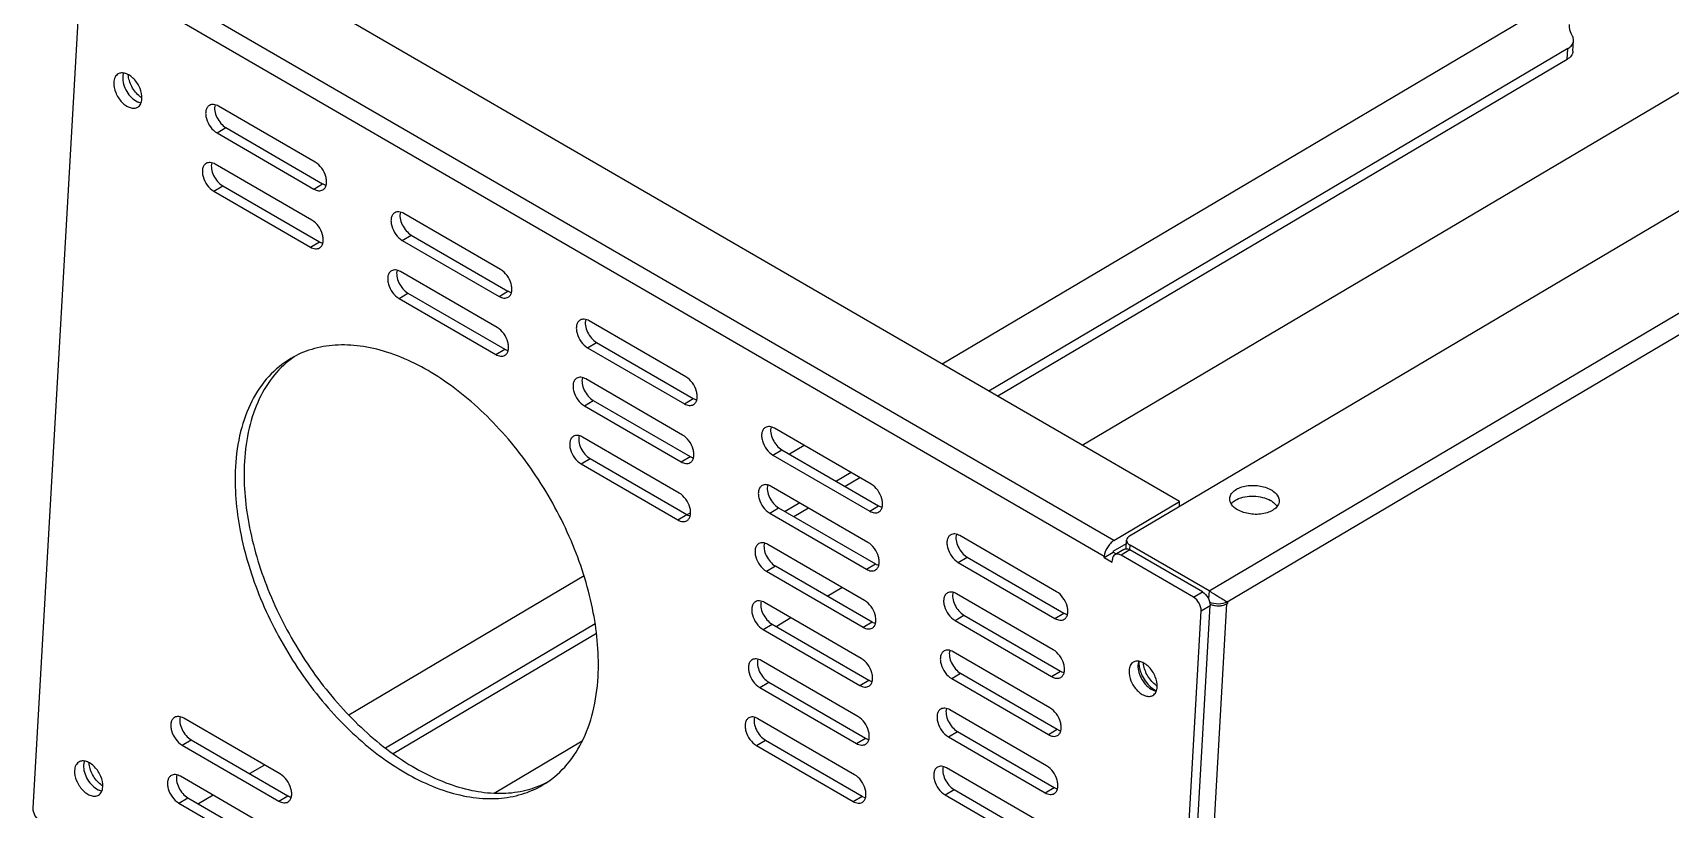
# Model space of a CAD drawing. Extents: x -425 to 6552, y -3049 to 3105.
# Drawn here: x 279.1 to 330.5, y -2100.8 to -2076.4 of the extents above; entities that cross this region are included whole.
import ezdxf

# ---------------------------------------------------------------- set-up
doc = ezdxf.new("R2010")
doc.units = 0
doc.layers.get('0').update_dxf_attribs({"linetype": 'CONTINUOUS'})

msp = doc.modelspace()

# ---------------------------------------------------------------- linework, layer by layer
at = {"color": 7, "linetype": 'CONTINUOUS'}
for p, q in [((364.204, -2062.207), (313.507, -2092.184)), ((316.006, -2093.906), (367.172, -2063.65)), ((316.572, -2094.252), (367.715, -2064.01)), ((340.567, -2067.303), (307.622, -2086.784)), ((312.023, -2089.332), (340.675, -2072.39)), ((280.579, -2074.161), (279.065, -2100.725)), ((315.083, -2091.104), (285.98, -2074.251)), ((313.017, -2092.326), (283.914, -2075.473)), ((312.716, -2092.829), (283.613, -2075.976)), ((327.435, -2076.967), (327.454, -2076.63)), ((327.27, -2076.884), (309.09, -2087.634)), ((327.251, -2077.22), (309.368, -2087.795)), ((327.251, -2077.22), (327.27, -2076.884)), ((287.933, -2080.448), (284.896, -2078.69)), ((284.848, -2079.531), (285.13, -2079.364)), ((285.13, -2079.364), (288.166, -2081.123)), ((284.848, -2079.531), (287.885, -2081.29)), ((287.829, -2082.271), (284.792, -2080.513)), ((284.744, -2081.354), (285.026, -2081.188)), ((284.744, -2081.354), (287.781, -2083.113)), ((285.026, -2081.188), (288.063, -2082.946)), ((287.885, -2081.29), (288.166, -2081.123)), ((293.753, -2083.819), (290.716, -2082.06)), ((287.781, -2083.113), (288.063, -2082.946)), ((290.668, -2082.902), (290.95, -2082.735)), ((290.668, -2082.902), (293.705, -2084.66)), ((290.95, -2082.735), (293.987, -2084.494)), ((293.649, -2085.642), (290.613, -2083.884)), ((293.705, -2084.66), (293.987, -2084.494)), ((290.565, -2084.725), (290.846, -2084.558)), ((290.565, -2084.725), (293.601, -2086.484)), ((290.846, -2084.558), (293.883, -2086.317)), ((299.574, -2087.189), (296.537, -2085.431)), ((293.601, -2086.484), (293.883, -2086.317)), ((296.489, -2086.272), (296.771, -2086.106)), ((296.489, -2086.272), (299.526, -2088.031)), ((296.771, -2086.106), (299.808, -2087.864)), ((299.47, -2089.013), (296.433, -2087.254)), ((296.385, -2088.096), (296.667, -2087.929)), ((296.385, -2088.096), (299.422, -2089.854)), ((296.667, -2087.929), (299.704, -2089.688)), ((299.526, -2088.031), (299.808, -2087.864)), ((299.366, -2090.836), (296.329, -2089.077)), ((305.395, -2090.56), (302.358, -2088.802)), ((302.31, -2089.643), (302.592, -2089.476)), ((302.31, -2089.643), (305.347, -2091.402)), ((302.592, -2089.476), (305.628, -2091.235)), ((303.294, -2089.344), (302.833, -2089.616)), ((296.281, -2089.919), (296.563, -2089.752)), ((296.281, -2089.919), (299.318, -2091.678)), ((296.563, -2089.752), (299.6, -2091.511)), ((299.422, -2089.854), (299.704, -2089.688)), ((305.291, -2092.383), (302.254, -2090.625)), ((304.761, -2090.194), (304.301, -2090.466)), ((305.039, -2090.354), (304.578, -2090.627)), ((303.152, -2091.145), (302.691, -2091.418)), ((313.017, -2092.326), (315.083, -2091.104)), ((315.074, -2091.258), (315.083, -2091.104)), ((299.318, -2091.678), (299.6, -2091.511)), ((299.722, -2091.455), (299.607, -2091.523)), ((302.206, -2091.466), (302.488, -2091.3)), ((302.206, -2091.466), (305.243, -2093.225)), ((302.488, -2091.3), (305.525, -2093.058)), ((303.43, -2091.306), (302.969, -2091.579)), ((305.347, -2091.402), (305.628, -2091.235)), ((311.215, -2093.931), (308.178, -2092.172)), ((305.187, -2094.207), (302.15, -2092.448)), ((312.714, -2092.857), (312.996, -2092.691)), ((312.998, -2092.663), (312.996, -2092.691)), ((312.996, -2092.691), (313.09, -2092.745)), ((312.998, -2092.663), (313.409, -2092.419)), ((313.331, -2092.602), (313.049, -2092.769)), ((313.523, -2092.619), (313.241, -2092.786)), ((313.4, -2092.584), (313.415, -2092.311)), ((313.517, -2092.619), (313.526, -2092.47)), ((315.801, -2093.938), (313.523, -2092.619)), ((316.006, -2093.906), (313.526, -2092.47)), ((302.102, -2093.29), (302.384, -2093.123)), ((302.384, -2093.123), (305.421, -2094.882)), ((305.243, -2093.225), (305.525, -2093.058)), ((308.13, -2093.014), (308.412, -2092.847)), ((308.13, -2093.014), (311.167, -2094.772)), ((308.412, -2092.847), (311.449, -2094.606)), ((312.714, -2092.857), (312.716, -2092.829)), ((312.714, -2092.857), (312.967, -2093.004)), ((312.967, -2093.004), (312.972, -2092.92)), ((315.519, -2094.105), (313.241, -2092.786)), ((296.375, -2093.434), (288.986, -2097.804)), ((302.102, -2093.29), (305.139, -2095.048)), ((305.083, -2096.03), (302.046, -2094.271)), ((304.014, -2094.067), (304.475, -2093.795)), ((311.111, -2095.754), (308.074, -2093.995)), ((315.519, -2094.105), (315.801, -2093.938)), ((316.006, -2093.906), (315.991, -2094.157)), ((316.592, -2094.294), (316.544, -2094.266)), ((316.592, -2094.294), (316.595, -2094.238)), ((302.405, -2095.019), (302.866, -2094.746)), ((308.027, -2094.837), (308.308, -2094.67)), ((308.308, -2094.67), (311.345, -2096.429)), ((311.167, -2094.772), (311.449, -2094.606)), ((314.078, -2123.985), (315.756, -2094.532)), ((314.359, -2123.818), (316.038, -2094.365)), ((314.903, -2123.536), (316.569, -2094.308)), ((315.756, -2094.532), (316.038, -2094.365)), ((316.569, -2094.308), (316.592, -2094.294)), ((296.726, -2094.945), (290.138, -2098.84)), ((296.767, -2095.246), (290.381, -2099.022)), ((301.998, -2095.113), (302.28, -2094.946)), ((301.998, -2095.113), (305.035, -2096.872)), ((302.28, -2094.946), (305.317, -2096.705)), ((305.139, -2095.048), (305.421, -2094.882)), ((308.027, -2094.837), (311.063, -2096.596)), ((311.007, -2097.577), (307.971, -2095.819)), ((304.979, -2097.853), (301.942, -2096.095)), ((301.894, -2096.936), (302.176, -2096.77)), ((302.176, -2096.77), (305.213, -2098.528)), ((305.035, -2096.872), (305.317, -2096.705)), ((307.923, -2096.66), (308.204, -2096.494)), ((307.923, -2096.66), (310.96, -2098.419)), ((308.204, -2096.494), (311.241, -2098.252)), ((311.063, -2096.596), (311.345, -2096.429)), ((301.894, -2096.936), (304.931, -2098.695)), ((310.904, -2099.401), (307.867, -2097.642)), ((286.838, -2099.663), (283.801, -2097.904)), ((304.875, -2099.677), (301.838, -2097.918)), ((307.819, -2098.484), (308.101, -2098.317)), ((308.101, -2098.317), (311.137, -2100.076)), ((310.96, -2098.419), (311.241, -2098.252)), ((283.753, -2098.746), (284.035, -2098.579)), ((283.753, -2098.746), (286.79, -2100.504)), ((284.035, -2098.579), (287.072, -2100.338)), ((293.552, -2100.254), (296.321, -2098.617)), ((301.79, -2098.759), (302.072, -2098.593)), ((301.79, -2098.759), (304.827, -2100.518)), ((302.072, -2098.593), (305.109, -2100.351)), ((304.931, -2098.695), (305.213, -2098.528)), ((307.819, -2098.484), (310.856, -2100.242)), ((286.335, -2099.372), (285.874, -2099.644)), ((286.734, -2101.486), (283.697, -2099.727)), ((310.8, -2101.224), (307.763, -2099.465)), ((283.649, -2100.569), (283.931, -2100.402)), ((283.931, -2100.402), (286.968, -2102.161)), ((284.726, -2100.323), (284.265, -2100.596)), ((286.79, -2100.504), (287.072, -2100.338)), ((304.827, -2100.518), (305.109, -2100.351)), ((307.715, -2100.307), (307.997, -2100.14)), ((307.715, -2100.307), (310.752, -2102.065)), ((307.997, -2100.14), (311.033, -2101.899)), ((310.856, -2100.242), (311.137, -2100.076)), ((283.649, -2100.569), (286.686, -2102.328))]:
    msp.add_line(p, q, dxfattribs=at)
for centre, radius, start, end in [((282.901, -2077.781), 0.767, 231.9114, 234.4685), ((282.868, -2077.827), 0.71, 234.4366, 237.9272), ((317.011, -2091.416), 0.392, 138.9223, 142.2383), ((317.571, -2091.713), 0.739, 54.1006, 59.9965), ((316.257, -2093.803), 0.567, 247.1598, 252.8117), ((293.858, -2097.289), 2.954, 294.2356, 297.7358), ((293.852, -2097.274), 2.97, 293.7654, 294.2377)]:
    msp.add_arc(centre, radius, start, end, dxfattribs=at)
at = {"color": 4, "linetype": 'CONTINUOUS'}
for centre, radius, start, end in [((314.788, -2096.246), 0.767, 231.9114, 234.4685), ((314.737, -2096.3), 0.841, 231.9647, 237.116), ((314.68, -2096.388), 0.736, 237.0988, 242.7522), ((314.755, -2096.293), 0.71, 234.4366, 237.9272), ((314.65, -2096.444), 0.673, 242.8225, 243.7197), ((281.67, -2099.38), 0.767, 231.9114, 234.4685), ((281.637, -2099.426), 0.71, 234.4366, 237.9272)]:
    msp.add_arc(centre, radius, start, end, dxfattribs=at)
at = {"color": 7, "linetype": 'CONTINUOUS'}
for points, knots in [([(327.317, -2076.124), (327.315, -2076.153), (327.318, -2076.277), (327.364, -2076.397), (327.412, -2076.477)], [0, 0, 0, 0, 0.241343, 1, 1, 1, 1]), ([(327.325, -2076.847), (327.361, -2076.819), (327.423, -2076.756), (327.452, -2076.67), (327.454, -2076.63)], [0, 0, 0, 0, 0.533354, 1, 1, 1, 1]), ([(327.454, -2076.63), (327.455, -2076.617), (327.453, -2076.563), (327.434, -2076.511), (327.412, -2076.477)], [0, 0, 0, 0, 0.241664, 1, 1, 1, 1]), ([(327.435, -2076.967), (327.432, -2077.016), (327.389, -2077.122), (327.301, -2077.191), (327.251, -2077.22)], [0, 0, 0, 0, 0.456201, 1, 1, 1, 1]), ([(281.74, -2077.679), (281.7, -2077.703), (281.629, -2077.785), (281.608, -2077.888), (281.605, -2077.943)], [0, 0, 0, 0, 0.459517, 1, 1, 1, 1]), ([(282.491, -2078.456), (282.497, -2078.347), (282.444, -2078.116), (282.287, -2077.873), (282.116, -2077.726), (281.983, -2077.659), (281.853, -2077.637), (281.773, -2077.66), (281.74, -2077.679)], [0, 0, 0, 0, 0.264642, 0.552769, 0.686978, 0.806113, 0.908767, 1, 1, 1, 1]), ([(281.912, -2077.649), (281.909, -2077.659), (281.895, -2077.7), (281.889, -2077.743), (281.887, -2077.776)], [0, 0, 0, 0, 0.237547, 1, 1, 1, 1]), ([(281.605, -2077.943), (281.599, -2078.052), (281.652, -2078.283), (281.809, -2078.526), (281.98, -2078.673), (282.113, -2078.741), (282.243, -2078.762), (282.323, -2078.739), (282.356, -2078.72)], [0, 0, 0, 0, 0.264642, 0.552769, 0.686978, 0.806113, 0.908767, 1, 1, 1, 1]), ([(282.348, -2078.548), (282.358, -2078.552), (282.395, -2078.568), (282.435, -2078.579), (282.465, -2078.583)], [0, 0, 0, 0, 0.263068, 1, 1, 1, 1]), ([(282.356, -2078.72), (282.396, -2078.696), (282.467, -2078.614), (282.488, -2078.511), (282.491, -2078.456)], [0, 0, 0, 0, 0.459517, 1, 1, 1, 1]), ([(284.608, -2078.664), (284.581, -2078.68), (284.533, -2078.728), (284.494, -2078.829), (284.487, -2078.951), (284.52, -2079.132), (284.628, -2079.347), (284.768, -2079.485), (284.848, -2079.531)], [0, 0, 0, 0, 0.090976, 0.192641, 0.310058, 0.442366, 0.729291, 1, 1, 1, 1]), ([(284.896, -2078.69), (284.848, -2078.662), (284.753, -2078.623), (284.647, -2078.641), (284.608, -2078.664)], [0, 0, 0, 0, 0.547194, 1, 1, 1, 1]), ([(284.786, -2078.645), (284.77, -2078.705), (284.77, -2078.845), (284.837, -2079.047), (284.958, -2079.232), (285.069, -2079.329), (285.13, -2079.364)], [0, 0, 0, 0, 0.222025, 0.481422, 0.751241, 1, 1, 1, 1]), ([(284.504, -2080.487), (284.477, -2080.503), (284.429, -2080.551), (284.39, -2080.653), (284.384, -2080.774), (284.416, -2080.955), (284.524, -2081.17), (284.664, -2081.308), (284.744, -2081.354)], [0, 0, 0, 0, 0.090976, 0.192641, 0.310058, 0.442366, 0.729291, 1, 1, 1, 1]), ([(284.792, -2080.513), (284.745, -2080.485), (284.649, -2080.447), (284.543, -2080.464), (284.504, -2080.487)], [0, 0, 0, 0, 0.547194, 1, 1, 1, 1]), ([(284.682, -2080.468), (284.666, -2080.528), (284.666, -2080.668), (284.733, -2080.87), (284.854, -2081.055), (284.965, -2081.153), (285.026, -2081.188)], [0, 0, 0, 0, 0.222025, 0.481422, 0.751241, 1, 1, 1, 1]), ([(288.172, -2081.315), (288.199, -2081.299), (288.248, -2081.251), (288.286, -2081.15), (288.293, -2081.029), (288.26, -2080.847), (288.153, -2080.632), (288.013, -2080.495), (287.933, -2080.448)], [0, 0, 0, 0, 0.090976, 0.192641, 0.310058, 0.442366, 0.729291, 1, 1, 1, 1]), ([(287.885, -2081.29), (287.932, -2081.317), (288.028, -2081.356), (288.134, -2081.338), (288.172, -2081.315)], [0, 0, 0, 0, 0.547194, 1, 1, 1, 1]), ([(288.166, -2081.123), (288.175, -2081.128), (288.21, -2081.147), (288.247, -2081.161), (288.276, -2081.168)], [0, 0, 0, 0, 0.262599, 1, 1, 1, 1]), ([(288.069, -2083.138), (288.095, -2083.123), (288.144, -2083.074), (288.182, -2082.973), (288.189, -2082.852), (288.156, -2082.67), (288.049, -2082.455), (287.909, -2082.318), (287.829, -2082.271)], [0, 0, 0, 0, 0.090976, 0.192641, 0.310058, 0.442366, 0.729291, 1, 1, 1, 1]), ([(290.429, -2082.035), (290.402, -2082.051), (290.353, -2082.099), (290.315, -2082.2), (290.308, -2082.321), (290.341, -2082.503), (290.448, -2082.718), (290.588, -2082.855), (290.668, -2082.902)], [0, 0, 0, 0, 0.090976, 0.192641, 0.310058, 0.442366, 0.729291, 1, 1, 1, 1]), ([(290.716, -2082.06), (290.669, -2082.033), (290.573, -2081.994), (290.467, -2082.012), (290.429, -2082.035)], [0, 0, 0, 0, 0.547194, 1, 1, 1, 1]), ([(290.607, -2082.015), (290.591, -2082.076), (290.591, -2082.215), (290.658, -2082.417), (290.778, -2082.602), (290.89, -2082.7), (290.95, -2082.735)], [0, 0, 0, 0, 0.222025, 0.481422, 0.751241, 1, 1, 1, 1]), ([(288.063, -2082.946), (288.072, -2082.952), (288.106, -2082.97), (288.144, -2082.985), (288.172, -2082.992)], [0, 0, 0, 0, 0.262599, 1, 1, 1, 1]), ([(287.781, -2083.113), (287.828, -2083.14), (287.924, -2083.179), (288.03, -2083.161), (288.069, -2083.138)], [0, 0, 0, 0, 0.547194, 1, 1, 1, 1]), ([(290.325, -2083.858), (290.298, -2083.874), (290.249, -2083.922), (290.211, -2084.023), (290.204, -2084.144), (290.237, -2084.326), (290.344, -2084.541), (290.485, -2084.679), (290.565, -2084.725)], [0, 0, 0, 0, 0.090976, 0.192641, 0.310058, 0.442366, 0.729291, 1, 1, 1, 1]), ([(290.613, -2083.884), (290.565, -2083.856), (290.47, -2083.817), (290.364, -2083.835), (290.325, -2083.858)], [0, 0, 0, 0, 0.547194, 1, 1, 1, 1]), ([(290.503, -2083.839), (290.487, -2083.899), (290.487, -2084.038), (290.554, -2084.241), (290.674, -2084.426), (290.786, -2084.523), (290.846, -2084.558)], [0, 0, 0, 0, 0.222025, 0.481422, 0.751241, 1, 1, 1, 1]), ([(293.993, -2084.686), (294.02, -2084.67), (294.069, -2084.622), (294.107, -2084.521), (294.114, -2084.399), (294.081, -2084.218), (293.973, -2084.003), (293.833, -2083.865), (293.753, -2083.819)], [0, 0, 0, 0, 0.090976, 0.192641, 0.310058, 0.442366, 0.729291, 1, 1, 1, 1]), ([(293.987, -2084.494), (293.996, -2084.499), (294.031, -2084.518), (294.068, -2084.532), (294.096, -2084.539)], [0, 0, 0, 0, 0.262599, 1, 1, 1, 1]), ([(293.705, -2084.66), (293.753, -2084.688), (293.848, -2084.727), (293.954, -2084.709), (293.993, -2084.686)], [0, 0, 0, 0, 0.547194, 1, 1, 1, 1]), ([(296.249, -2085.405), (296.223, -2085.421), (296.174, -2085.47), (296.136, -2085.571), (296.129, -2085.692), (296.162, -2085.874), (296.269, -2086.088), (296.409, -2086.226), (296.489, -2086.272)], [0, 0, 0, 0, 0.090976, 0.192641, 0.310058, 0.442366, 0.729291, 1, 1, 1, 1]), ([(296.537, -2085.431), (296.49, -2085.404), (296.394, -2085.365), (296.288, -2085.382), (296.249, -2085.405)], [0, 0, 0, 0, 0.547194, 1, 1, 1, 1]), ([(296.428, -2085.386), (296.411, -2085.446), (296.412, -2085.586), (296.478, -2085.788), (296.599, -2085.973), (296.711, -2086.071), (296.771, -2086.106)], [0, 0, 0, 0, 0.222025, 0.481422, 0.751241, 1, 1, 1, 1]), ([(293.889, -2086.509), (293.916, -2086.493), (293.965, -2086.445), (294.003, -2086.344), (294.01, -2086.223), (293.977, -2086.041), (293.87, -2085.826), (293.729, -2085.688), (293.649, -2085.642)], [0, 0, 0, 0, 0.090976, 0.192641, 0.310058, 0.442366, 0.729291, 1, 1, 1, 1]), ([(287.272, -2086.556), (287.041, -2086.716), (286.611, -2087.116), (286.132, -2087.89), (285.819, -2088.818), (285.729, -2089.49), (285.709, -2089.842)], [0, 0, 0, 0, 0.224417, 0.461671, 0.719004, 1, 1, 1, 1]), ([(296.815, -2096.603), (296.854, -2095.931), (296.728, -2094.506), (296.076, -2092.406), (295.006, -2090.381), (293.606, -2088.603), (291.995, -2087.222), (290.524, -2086.469), (289.369, -2086.199), (288.569, -2086.165), (287.822, -2086.294), (287.37, -2086.49), (287.163, -2086.612)], [0, 0, 0, 0, 0.126207, 0.265204, 0.410272, 0.553444, 0.687128, 0.805797, 0.859033, 0.908494, 0.955046, 1, 1, 1, 1]), ([(293.601, -2086.484), (293.649, -2086.511), (293.744, -2086.55), (293.85, -2086.532), (293.889, -2086.509)], [0, 0, 0, 0, 0.547194, 1, 1, 1, 1]), ([(293.883, -2086.317), (293.892, -2086.322), (293.927, -2086.341), (293.964, -2086.355), (293.992, -2086.362)], [0, 0, 0, 0, 0.262599, 1, 1, 1, 1]), ([(287.163, -2086.612), (286.908, -2086.763), (286.43, -2087.157), (285.895, -2087.953), (285.547, -2088.926), (285.448, -2089.636), (285.427, -2090.008)], [0, 0, 0, 0, 0.224448, 0.460788, 0.717814, 1, 1, 1, 1]), ([(296.145, -2087.229), (296.119, -2087.245), (296.07, -2087.293), (296.032, -2087.394), (296.025, -2087.515), (296.058, -2087.697), (296.165, -2087.912), (296.305, -2088.049), (296.385, -2088.096)], [0, 0, 0, 0, 0.090976, 0.192641, 0.310058, 0.442366, 0.729291, 1, 1, 1, 1]), ([(296.433, -2087.254), (296.386, -2087.227), (296.29, -2087.188), (296.184, -2087.206), (296.145, -2087.229)], [0, 0, 0, 0, 0.547194, 1, 1, 1, 1]), ([(296.324, -2087.209), (296.308, -2087.27), (296.308, -2087.409), (296.375, -2087.611), (296.495, -2087.796), (296.607, -2087.894), (296.667, -2087.929)], [0, 0, 0, 0, 0.222025, 0.481422, 0.751241, 1, 1, 1, 1]), ([(299.814, -2088.056), (299.841, -2088.041), (299.889, -2087.992), (299.928, -2087.891), (299.934, -2087.77), (299.902, -2087.588), (299.794, -2087.373), (299.654, -2087.236), (299.574, -2087.189)], [0, 0, 0, 0, 0.090976, 0.192641, 0.310058, 0.442366, 0.729291, 1, 1, 1, 1]), ([(299.526, -2088.031), (299.573, -2088.058), (299.669, -2088.097), (299.775, -2088.079), (299.814, -2088.056)], [0, 0, 0, 0, 0.547194, 1, 1, 1, 1]), ([(299.808, -2087.864), (299.817, -2087.87), (299.851, -2087.888), (299.889, -2087.903), (299.917, -2087.91)], [0, 0, 0, 0, 0.262599, 1, 1, 1, 1]), ([(296.041, -2089.052), (296.015, -2089.068), (295.966, -2089.116), (295.928, -2089.217), (295.921, -2089.338), (295.954, -2089.52), (296.061, -2089.735), (296.201, -2089.873), (296.281, -2089.919)], [0, 0, 0, 0, 0.090976, 0.192641, 0.310058, 0.442366, 0.729291, 1, 1, 1, 1]), ([(296.329, -2089.077), (296.282, -2089.05), (296.186, -2089.011), (296.08, -2089.029), (296.041, -2089.052)], [0, 0, 0, 0, 0.547194, 1, 1, 1, 1]), ([(296.22, -2089.033), (296.204, -2089.093), (296.204, -2089.232), (296.271, -2089.435), (296.391, -2089.619), (296.503, -2089.717), (296.563, -2089.752)], [0, 0, 0, 0, 0.222025, 0.481422, 0.751241, 1, 1, 1, 1]), ([(299.71, -2089.88), (299.737, -2089.864), (299.785, -2089.816), (299.824, -2089.715), (299.83, -2089.593), (299.798, -2089.412), (299.69, -2089.197), (299.55, -2089.059), (299.47, -2089.013)], [0, 0, 0, 0, 0.090976, 0.192641, 0.310058, 0.442366, 0.729291, 1, 1, 1, 1]), ([(302.07, -2088.776), (302.043, -2088.792), (301.995, -2088.84), (301.956, -2088.941), (301.949, -2089.063), (301.982, -2089.244), (302.09, -2089.459), (302.23, -2089.597), (302.31, -2089.643)], [0, 0, 0, 0, 0.090976, 0.192641, 0.310058, 0.442366, 0.729291, 1, 1, 1, 1]), ([(302.358, -2088.802), (302.31, -2088.774), (302.215, -2088.735), (302.109, -2088.753), (302.07, -2088.776)], [0, 0, 0, 0, 0.547194, 1, 1, 1, 1]), ([(302.248, -2088.757), (302.232, -2088.817), (302.232, -2088.956), (302.299, -2089.159), (302.42, -2089.344), (302.531, -2089.441), (302.592, -2089.476)], [0, 0, 0, 0, 0.222025, 0.481422, 0.751241, 1, 1, 1, 1]), ([(285.427, -2090.008), (285.389, -2090.68), (285.514, -2092.105), (286.166, -2094.206), (287.237, -2096.23), (288.637, -2098.008), (290.248, -2099.389), (291.719, -2100.143), (292.873, -2100.412), (293.674, -2100.447), (294.42, -2100.318), (294.873, -2100.121), (295.079, -2099.999)], [0, 0, 0, 0, 0.126207, 0.265204, 0.410272, 0.553444, 0.687128, 0.805797, 0.859033, 0.908494, 0.955046, 1, 1, 1, 1]), ([(285.709, -2089.842), (285.672, -2090.492), (285.787, -2091.87), (286.399, -2093.907), (287.409, -2095.884), (288.738, -2097.641), (290.281, -2099.041), (291.699, -2099.846), (292.828, -2100.186), (293.619, -2100.284), (294.368, -2100.229), (294.833, -2100.087), (295.049, -2099.993)], [0, 0, 0, 0, 0.12486, 0.262175, 0.405775, 0.548262, 0.682449, 0.802813, 0.857126, 0.90761, 0.954886, 1, 1, 1, 1]), ([(299.422, -2089.854), (299.469, -2089.882), (299.565, -2089.92), (299.671, -2089.903), (299.71, -2089.88)], [0, 0, 0, 0, 0.547194, 1, 1, 1, 1]), ([(299.704, -2089.688), (299.713, -2089.693), (299.748, -2089.712), (299.785, -2089.726), (299.813, -2089.733)], [0, 0, 0, 0, 0.262599, 1, 1, 1, 1]), ([(301.966, -2090.599), (301.939, -2090.615), (301.891, -2090.663), (301.852, -2090.765), (301.846, -2090.886), (301.878, -2091.067), (301.986, -2091.282), (302.126, -2091.42), (302.206, -2091.466)], [0, 0, 0, 0, 0.090976, 0.192641, 0.310058, 0.442366, 0.729291, 1, 1, 1, 1]), ([(302.254, -2090.625), (302.207, -2090.597), (302.111, -2090.559), (302.005, -2090.576), (301.966, -2090.599)], [0, 0, 0, 0, 0.547194, 1, 1, 1, 1]), ([(302.144, -2090.58), (302.128, -2090.64), (302.128, -2090.78), (302.195, -2090.982), (302.316, -2091.167), (302.427, -2091.265), (302.488, -2091.3)], [0, 0, 0, 0, 0.222025, 0.481422, 0.751241, 1, 1, 1, 1]), ([(305.634, -2091.427), (305.661, -2091.411), (305.71, -2091.363), (305.748, -2091.262), (305.755, -2091.141), (305.722, -2090.959), (305.615, -2090.744), (305.475, -2090.606), (305.395, -2090.56)], [0, 0, 0, 0, 0.090976, 0.192641, 0.310058, 0.442366, 0.729291, 1, 1, 1, 1]), ([(316.655, -2091.004), (316.658, -2090.961), (316.688, -2090.868), (316.794, -2090.755), (316.947, -2090.668), (317.207, -2090.591), (317.562, -2090.585), (317.841, -2090.667), (317.96, -2090.736)], [0, 0, 0, 0, 0.087517, 0.186754, 0.30308, 0.435509, 0.725354, 1, 1, 1, 1]), ([(299.606, -2091.703), (299.633, -2091.687), (299.681, -2091.639), (299.72, -2091.538), (299.727, -2091.417), (299.694, -2091.235), (299.586, -2091.02), (299.446, -2090.882), (299.366, -2090.836)], [0, 0, 0, 0, 0.090976, 0.192641, 0.310058, 0.442366, 0.729291, 1, 1, 1, 1]), ([(316.903, -2091.361), (316.831, -2091.319), (316.707, -2091.225), (316.651, -2091.071), (316.655, -2091.004)], [0, 0, 0, 0, 0.555576, 1, 1, 1, 1]), ([(316.715, -2091.159), (316.726, -2091.147), (316.772, -2091.099), (316.829, -2091.062), (316.875, -2091.038)], [0, 0, 0, 0, 0.232443, 1, 1, 1, 1]), ([(316.875, -2091.038), (317.035, -2090.954), (317.412, -2090.896), (317.781, -2090.981), (317.94, -2091.073)], [0, 0, 0, 0, 0.494868, 1, 1, 1, 1]), ([(318.208, -2091.093), (318.205, -2091.137), (318.175, -2091.229), (318.069, -2091.342), (317.915, -2091.429), (317.655, -2091.507), (317.3, -2091.513), (317.022, -2091.43), (316.903, -2091.361)], [0, 0, 0, 0, 0.087517, 0.186754, 0.30308, 0.435509, 0.725354, 1, 1, 1, 1]), ([(317.96, -2090.736), (317.984, -2090.751), (318.07, -2090.806), (318.145, -2090.884), (318.177, -2090.951)], [0, 0, 0, 0, 0.278966, 1, 1, 1, 1]), ([(318.004, -2091.114), (318.019, -2091.125), (318.071, -2091.166), (318.116, -2091.216), (318.142, -2091.257)], [0, 0, 0, 0, 0.269263, 1, 1, 1, 1]), ([(318.177, -2090.951), (318.183, -2090.962), (318.202, -2091.007), (318.21, -2091.057), (318.208, -2091.093)], [0, 0, 0, 0, 0.260674, 1, 1, 1, 1]), ([(299.318, -2091.678), (299.365, -2091.705), (299.461, -2091.744), (299.567, -2091.726), (299.606, -2091.703)], [0, 0, 0, 0, 0.547194, 1, 1, 1, 1]), ([(299.6, -2091.511), (299.609, -2091.516), (299.644, -2091.535), (299.681, -2091.549), (299.709, -2091.556)], [0, 0, 0, 0, 0.262599, 1, 1, 1, 1]), ([(305.347, -2091.402), (305.394, -2091.429), (305.49, -2091.468), (305.596, -2091.45), (305.634, -2091.427)], [0, 0, 0, 0, 0.547194, 1, 1, 1, 1]), ([(305.628, -2091.235), (305.637, -2091.24), (305.672, -2091.259), (305.709, -2091.273), (305.738, -2091.28)], [0, 0, 0, 0, 0.262599, 1, 1, 1, 1]), ([(307.891, -2092.147), (307.864, -2092.163), (307.815, -2092.211), (307.777, -2092.312), (307.77, -2092.433), (307.803, -2092.615), (307.91, -2092.83), (308.05, -2092.967), (308.13, -2093.014)], [0, 0, 0, 0, 0.090976, 0.192641, 0.310058, 0.442366, 0.729291, 1, 1, 1, 1]), ([(308.178, -2092.172), (308.131, -2092.145), (308.035, -2092.106), (307.929, -2092.124), (307.891, -2092.147)], [0, 0, 0, 0, 0.547194, 1, 1, 1, 1]), ([(308.069, -2092.127), (308.053, -2092.188), (308.053, -2092.327), (308.12, -2092.529), (308.24, -2092.714), (308.352, -2092.812), (308.412, -2092.847)], [0, 0, 0, 0, 0.222025, 0.481422, 0.751241, 1, 1, 1, 1]), ([(313.507, -2092.184), (313.482, -2092.199), (313.439, -2092.234), (313.417, -2092.287), (313.415, -2092.311)], [0, 0, 0, 0, 0.543874, 1, 1, 1, 1]), ([(301.862, -2092.423), (301.835, -2092.438), (301.787, -2092.487), (301.748, -2092.588), (301.742, -2092.709), (301.774, -2092.891), (301.882, -2093.106), (302.022, -2093.243), (302.102, -2093.29)], [0, 0, 0, 0, 0.090976, 0.192641, 0.310058, 0.442366, 0.729291, 1, 1, 1, 1]), ([(302.15, -2092.448), (302.103, -2092.421), (302.007, -2092.382), (301.901, -2092.4), (301.862, -2092.423)], [0, 0, 0, 0, 0.547194, 1, 1, 1, 1]), ([(302.04, -2092.403), (302.024, -2092.464), (302.024, -2092.603), (302.091, -2092.805), (302.212, -2092.99), (302.323, -2093.088), (302.384, -2093.123)], [0, 0, 0, 0, 0.222025, 0.481422, 0.751241, 1, 1, 1, 1]), ([(305.531, -2093.25), (305.557, -2093.235), (305.606, -2093.186), (305.644, -2093.085), (305.651, -2092.964), (305.618, -2092.782), (305.511, -2092.567), (305.371, -2092.43), (305.291, -2092.383)], [0, 0, 0, 0, 0.090976, 0.192641, 0.310058, 0.442366, 0.729291, 1, 1, 1, 1]), ([(313.017, -2092.326), (312.976, -2092.35), (312.899, -2092.416), (312.78, -2092.578), (312.722, -2092.729), (312.716, -2092.829)], [0, 0, 0, 0, 0.234314, 0.498064, 1, 1, 1, 1]), ([(313.331, -2092.602), (313.357, -2092.587), (313.428, -2092.575), (313.491, -2092.601), (313.523, -2092.619)], [0, 0, 0, 0, 0.452829, 1, 1, 1, 1]), ([(313.415, -2092.311), (313.414, -2092.341), (313.439, -2092.409), (313.493, -2092.451), (313.526, -2092.47)], [0, 0, 0, 0, 0.444455, 1, 1, 1, 1]), ([(305.243, -2093.225), (305.29, -2093.252), (305.386, -2093.291), (305.492, -2093.273), (305.531, -2093.25)], [0, 0, 0, 0, 0.547194, 1, 1, 1, 1]), ([(305.525, -2093.058), (305.534, -2093.064), (305.568, -2093.082), (305.605, -2093.097), (305.634, -2093.104)], [0, 0, 0, 0, 0.262599, 1, 1, 1, 1]), ([(313.049, -2092.769), (313.026, -2092.783), (312.986, -2092.829), (312.974, -2092.888), (312.972, -2092.92)], [0, 0, 0, 0, 0.45952, 1, 1, 1, 1]), ([(313.241, -2092.786), (313.21, -2092.768), (313.146, -2092.742), (313.075, -2092.754), (313.049, -2092.769)], [0, 0, 0, 0, 0.547171, 1, 1, 1, 1]), ([(301.758, -2094.246), (301.731, -2094.262), (301.683, -2094.31), (301.645, -2094.411), (301.638, -2094.532), (301.67, -2094.714), (301.778, -2094.929), (301.918, -2095.067), (301.998, -2095.113)], [0, 0, 0, 0, 0.090976, 0.192641, 0.310058, 0.442366, 0.729291, 1, 1, 1, 1]), ([(302.046, -2094.271), (301.999, -2094.244), (301.903, -2094.205), (301.797, -2094.223), (301.758, -2094.246)], [0, 0, 0, 0, 0.547194, 1, 1, 1, 1]), ([(301.937, -2094.227), (301.92, -2094.287), (301.921, -2094.426), (301.987, -2094.629), (302.108, -2094.813), (302.219, -2094.911), (302.28, -2094.946)], [0, 0, 0, 0, 0.222025, 0.481422, 0.751241, 1, 1, 1, 1]), ([(305.427, -2095.074), (305.453, -2095.058), (305.502, -2095.01), (305.54, -2094.908), (305.547, -2094.787), (305.514, -2094.606), (305.407, -2094.391), (305.267, -2094.253), (305.187, -2094.207)], [0, 0, 0, 0, 0.090976, 0.192641, 0.310058, 0.442366, 0.729291, 1, 1, 1, 1]), ([(307.787, -2093.97), (307.76, -2093.986), (307.711, -2094.034), (307.673, -2094.135), (307.666, -2094.256), (307.699, -2094.438), (307.806, -2094.653), (307.947, -2094.791), (308.027, -2094.837)], [0, 0, 0, 0, 0.090976, 0.192641, 0.310058, 0.442366, 0.729291, 1, 1, 1, 1]), ([(308.074, -2093.995), (308.027, -2093.968), (307.932, -2093.929), (307.826, -2093.947), (307.787, -2093.97)], [0, 0, 0, 0, 0.547194, 1, 1, 1, 1]), ([(307.965, -2093.951), (307.949, -2094.011), (307.949, -2094.15), (308.016, -2094.353), (308.136, -2094.538), (308.248, -2094.635), (308.308, -2094.67)], [0, 0, 0, 0, 0.222025, 0.481422, 0.751241, 1, 1, 1, 1]), ([(311.455, -2094.798), (311.482, -2094.782), (311.531, -2094.734), (311.569, -2094.633), (311.576, -2094.511), (311.543, -2094.33), (311.435, -2094.115), (311.295, -2093.977), (311.215, -2093.931)], [0, 0, 0, 0, 0.090976, 0.192641, 0.310058, 0.442366, 0.729291, 1, 1, 1, 1]), ([(315.756, -2094.532), (315.761, -2094.449), (315.708, -2094.28), (315.592, -2094.147), (315.519, -2094.105)], [0, 0, 0, 0, 0.494633, 1, 1, 1, 1]), ([(315.801, -2093.938), (315.874, -2093.981), (315.99, -2094.113), (316.042, -2094.282), (316.038, -2094.365)], [0, 0, 0, 0, 0.505367, 1, 1, 1, 1]), ([(316.006, -2093.906), (316.061, -2093.937), (316.193, -2094.017), (316.383, -2094.131), (316.515, -2094.216), (316.572, -2094.252)], [0, 0, 0, 0, 0.286052, 0.698039, 1, 1, 1, 1]), ([(316.572, -2094.252), (316.493, -2094.298), (316.299, -2094.336), (316.108, -2094.302), (316.02, -2094.26)], [0, 0, 0, 0, 0.484999, 1, 1, 1, 1]), ([(311.167, -2094.772), (311.215, -2094.8), (311.31, -2094.838), (311.416, -2094.821), (311.455, -2094.798)], [0, 0, 0, 0, 0.547194, 1, 1, 1, 1]), ([(311.449, -2094.606), (311.458, -2094.611), (311.493, -2094.63), (311.53, -2094.644), (311.558, -2094.651)], [0, 0, 0, 0, 0.262599, 1, 1, 1, 1]), ([(316.361, -2094.371), (316.381, -2094.369), (316.453, -2094.358), (316.523, -2094.335), (316.569, -2094.308)], [0, 0, 0, 0, 0.269454, 1, 1, 1, 1]), ([(305.139, -2095.048), (305.186, -2095.076), (305.282, -2095.114), (305.388, -2095.097), (305.427, -2095.074)], [0, 0, 0, 0, 0.547194, 1, 1, 1, 1]), ([(305.421, -2094.882), (305.43, -2094.887), (305.464, -2094.906), (305.502, -2094.92), (305.53, -2094.927)], [0, 0, 0, 0, 0.262599, 1, 1, 1, 1]), ([(307.683, -2095.793), (307.656, -2095.809), (307.607, -2095.857), (307.569, -2095.959), (307.562, -2096.08), (307.595, -2096.261), (307.703, -2096.476), (307.843, -2096.614), (307.923, -2096.66)], [0, 0, 0, 0, 0.090976, 0.192641, 0.310058, 0.442366, 0.729291, 1, 1, 1, 1]), ([(307.971, -2095.819), (307.923, -2095.791), (307.828, -2095.753), (307.722, -2095.77), (307.683, -2095.793)], [0, 0, 0, 0, 0.547194, 1, 1, 1, 1]), ([(307.861, -2095.774), (307.845, -2095.834), (307.845, -2095.974), (307.912, -2096.176), (308.032, -2096.361), (308.144, -2096.459), (308.204, -2096.494)], [0, 0, 0, 0, 0.222025, 0.481422, 0.751241, 1, 1, 1, 1]), ([(311.351, -2096.621), (311.378, -2096.605), (311.427, -2096.557), (311.465, -2096.456), (311.472, -2096.335), (311.439, -2096.153), (311.332, -2095.938), (311.191, -2095.8), (311.111, -2095.754)], [0, 0, 0, 0, 0.090976, 0.192641, 0.310058, 0.442366, 0.729291, 1, 1, 1, 1]), ([(301.654, -2096.069), (301.628, -2096.085), (301.579, -2096.133), (301.541, -2096.234), (301.534, -2096.356), (301.567, -2096.537), (301.674, -2096.752), (301.814, -2096.89), (301.894, -2096.936)], [0, 0, 0, 0, 0.090976, 0.192641, 0.310058, 0.442366, 0.729291, 1, 1, 1, 1]), ([(301.942, -2096.095), (301.895, -2096.067), (301.799, -2096.028), (301.693, -2096.046), (301.654, -2096.069)], [0, 0, 0, 0, 0.547194, 1, 1, 1, 1]), ([(301.833, -2096.05), (301.817, -2096.11), (301.817, -2096.25), (301.884, -2096.452), (302.004, -2096.637), (302.116, -2096.735), (302.176, -2096.77)], [0, 0, 0, 0, 0.222025, 0.481422, 0.751241, 1, 1, 1, 1]), ([(305.323, -2096.897), (305.35, -2096.881), (305.398, -2096.833), (305.436, -2096.732), (305.443, -2096.611), (305.411, -2096.429), (305.303, -2096.214), (305.163, -2096.076), (305.083, -2096.03)], [0, 0, 0, 0, 0.090976, 0.192641, 0.310058, 0.442366, 0.729291, 1, 1, 1, 1]), ([(313.627, -2096.144), (313.587, -2096.168), (313.516, -2096.25), (313.495, -2096.353), (313.492, -2096.408)], [0, 0, 0, 0, 0.459517, 1, 1, 1, 1]), ([(295.079, -2099.999), (295.334, -2099.848), (295.813, -2099.455), (296.348, -2098.658), (296.696, -2097.685), (296.794, -2096.975), (296.815, -2096.603)], [0, 0, 0, 0, 0.224448, 0.460788, 0.717814, 1, 1, 1, 1]), ([(305.317, -2096.705), (305.326, -2096.71), (305.36, -2096.729), (305.398, -2096.743), (305.426, -2096.75)], [0, 0, 0, 0, 0.262599, 1, 1, 1, 1]), ([(311.063, -2096.596), (311.111, -2096.623), (311.206, -2096.662), (311.312, -2096.644), (311.351, -2096.621)], [0, 0, 0, 0, 0.547194, 1, 1, 1, 1]), ([(311.345, -2096.429), (311.354, -2096.434), (311.389, -2096.453), (311.426, -2096.467), (311.454, -2096.474)], [0, 0, 0, 0, 0.262599, 1, 1, 1, 1]), ([(313.492, -2096.408), (313.486, -2096.518), (313.539, -2096.748), (313.696, -2096.991), (313.867, -2097.138), (314, -2097.206), (314.13, -2097.227), (314.211, -2097.205), (314.243, -2097.185)], [0, 0, 0, 0, 0.264642, 0.552769, 0.686978, 0.806113, 0.908767, 1, 1, 1, 1]), ([(305.035, -2096.872), (305.082, -2096.899), (305.178, -2096.938), (305.284, -2096.92), (305.323, -2096.897)], [0, 0, 0, 0, 0.547194, 1, 1, 1, 1]), ([(283.513, -2097.879), (283.486, -2097.895), (283.438, -2097.943), (283.399, -2098.044), (283.393, -2098.165), (283.425, -2098.347), (283.533, -2098.562), (283.673, -2098.699), (283.753, -2098.746)], [0, 0, 0, 0, 0.090976, 0.192641, 0.310058, 0.442366, 0.729291, 1, 1, 1, 1]), ([(283.801, -2097.904), (283.754, -2097.877), (283.658, -2097.838), (283.552, -2097.856), (283.513, -2097.879)], [0, 0, 0, 0, 0.547194, 1, 1, 1, 1]), ([(283.691, -2097.859), (283.675, -2097.92), (283.675, -2098.059), (283.742, -2098.261), (283.863, -2098.446), (283.974, -2098.544), (284.035, -2098.579)], [0, 0, 0, 0, 0.222025, 0.481422, 0.751241, 1, 1, 1, 1]), ([(301.838, -2097.918), (301.791, -2097.891), (301.695, -2097.852), (301.589, -2097.869), (301.55, -2097.893)], [0, 0, 0, 0, 0.547194, 1, 1, 1, 1]), ([(301.729, -2097.873), (301.713, -2097.933), (301.713, -2098.073), (301.78, -2098.275), (301.9, -2098.46), (302.012, -2098.558), (302.072, -2098.593)], [0, 0, 0, 0, 0.222025, 0.481422, 0.751241, 1, 1, 1, 1]), ([(305.219, -2098.72), (305.246, -2098.704), (305.294, -2098.656), (305.333, -2098.555), (305.339, -2098.434), (305.307, -2098.252), (305.199, -2098.037), (305.059, -2097.9), (304.979, -2097.853)], [0, 0, 0, 0, 0.090976, 0.192641, 0.310058, 0.442366, 0.729291, 1, 1, 1, 1]), ([(307.579, -2097.617), (307.552, -2097.632), (307.503, -2097.681), (307.465, -2097.782), (307.458, -2097.903), (307.491, -2098.085), (307.599, -2098.3), (307.739, -2098.437), (307.819, -2098.484)], [0, 0, 0, 0, 0.090976, 0.192641, 0.310058, 0.442366, 0.729291, 1, 1, 1, 1]), ([(307.867, -2097.642), (307.819, -2097.615), (307.724, -2097.576), (307.618, -2097.594), (307.579, -2097.617)], [0, 0, 0, 0, 0.547194, 1, 1, 1, 1]), ([(307.757, -2097.597), (307.741, -2097.657), (307.741, -2097.797), (307.808, -2097.999), (307.928, -2098.184), (308.04, -2098.282), (308.101, -2098.317)], [0, 0, 0, 0, 0.222025, 0.481422, 0.751241, 1, 1, 1, 1]), ([(311.247, -2098.444), (311.274, -2098.429), (311.323, -2098.38), (311.361, -2098.279), (311.368, -2098.158), (311.335, -2097.976), (311.228, -2097.761), (311.087, -2097.624), (311.007, -2097.577)], [0, 0, 0, 0, 0.090976, 0.192641, 0.310058, 0.442366, 0.729291, 1, 1, 1, 1]), ([(301.55, -2097.893), (301.524, -2097.908), (301.475, -2097.957), (301.437, -2098.058), (301.43, -2098.179), (301.463, -2098.361), (301.57, -2098.576), (301.71, -2098.713), (301.79, -2098.759)], [0, 0, 0, 0, 0.090976, 0.192641, 0.310058, 0.442366, 0.729291, 1, 1, 1, 1]), ([(311.241, -2098.252), (311.25, -2098.257), (311.285, -2098.276), (311.322, -2098.291), (311.351, -2098.297)], [0, 0, 0, 0, 0.262599, 1, 1, 1, 1]), ([(304.931, -2098.695), (304.978, -2098.722), (305.074, -2098.761), (305.18, -2098.743), (305.219, -2098.72)], [0, 0, 0, 0, 0.547194, 1, 1, 1, 1]), ([(305.213, -2098.528), (305.222, -2098.533), (305.257, -2098.552), (305.294, -2098.566), (305.322, -2098.573)], [0, 0, 0, 0, 0.262599, 1, 1, 1, 1]), ([(310.96, -2098.419), (311.007, -2098.446), (311.102, -2098.485), (311.208, -2098.467), (311.247, -2098.444)], [0, 0, 0, 0, 0.547194, 1, 1, 1, 1]), ([(280.509, -2099.278), (280.469, -2099.302), (280.398, -2099.384), (280.377, -2099.487), (280.374, -2099.542)], [0, 0, 0, 0, 0.459517, 1, 1, 1, 1]), ([(281.26, -2100.055), (281.266, -2099.946), (281.213, -2099.715), (281.056, -2099.472), (280.885, -2099.325), (280.753, -2099.257), (280.622, -2099.236), (280.542, -2099.259), (280.509, -2099.278)], [0, 0, 0, 0, 0.264642, 0.552769, 0.686978, 0.806113, 0.908767, 1, 1, 1, 1]), ([(307.763, -2099.465), (307.716, -2099.438), (307.62, -2099.399), (307.514, -2099.417), (307.475, -2099.44)], [0, 0, 0, 0, 0.547194, 1, 1, 1, 1]), ([(307.653, -2099.421), (307.637, -2099.481), (307.637, -2099.62), (307.704, -2099.823), (307.825, -2100.007), (307.936, -2100.105), (307.997, -2100.14)], [0, 0, 0, 0, 0.222025, 0.481422, 0.751241, 1, 1, 1, 1]), ([(311.143, -2100.268), (311.17, -2100.252), (311.219, -2100.204), (311.257, -2100.102), (311.264, -2099.981), (311.231, -2099.8), (311.124, -2099.585), (310.984, -2099.447), (310.904, -2099.401)], [0, 0, 0, 0, 0.090976, 0.192641, 0.310058, 0.442366, 0.729291, 1, 1, 1, 1]), ([(280.374, -2099.542), (280.368, -2099.651), (280.421, -2099.882), (280.579, -2100.125), (280.749, -2100.272), (280.882, -2100.339), (281.012, -2100.361), (281.093, -2100.338), (281.125, -2100.319)], [0, 0, 0, 0, 0.264642, 0.552769, 0.686978, 0.806113, 0.908767, 1, 1, 1, 1]), ([(283.409, -2099.702), (283.382, -2099.718), (283.334, -2099.766), (283.295, -2099.867), (283.289, -2099.988), (283.321, -2100.17), (283.429, -2100.385), (283.569, -2100.523), (283.649, -2100.569)], [0, 0, 0, 0, 0.090976, 0.192641, 0.310058, 0.442366, 0.729291, 1, 1, 1, 1]), ([(283.697, -2099.727), (283.65, -2099.7), (283.554, -2099.661), (283.448, -2099.679), (283.409, -2099.702)], [0, 0, 0, 0, 0.547194, 1, 1, 1, 1]), ([(283.587, -2099.683), (283.571, -2099.743), (283.571, -2099.882), (283.638, -2100.085), (283.759, -2100.269), (283.87, -2100.367), (283.931, -2100.402)], [0, 0, 0, 0, 0.222025, 0.481422, 0.751241, 1, 1, 1, 1]), ([(287.078, -2100.53), (287.104, -2100.514), (287.153, -2100.466), (287.191, -2100.365), (287.198, -2100.243), (287.165, -2100.062), (287.058, -2099.847), (286.918, -2099.709), (286.838, -2099.663)], [0, 0, 0, 0, 0.090976, 0.192641, 0.310058, 0.442366, 0.729291, 1, 1, 1, 1]), ([(305.115, -2100.544), (305.142, -2100.528), (305.19, -2100.479), (305.229, -2100.378), (305.235, -2100.257), (305.203, -2100.075), (305.095, -2099.861), (304.955, -2099.723), (304.875, -2099.677)], [0, 0, 0, 0, 0.090976, 0.192641, 0.310058, 0.442366, 0.729291, 1, 1, 1, 1]), ([(307.475, -2099.44), (307.448, -2099.456), (307.4, -2099.504), (307.361, -2099.605), (307.354, -2099.726), (307.387, -2099.908), (307.495, -2100.123), (307.635, -2100.261), (307.715, -2100.307)], [0, 0, 0, 0, 0.090976, 0.192641, 0.310058, 0.442366, 0.729291, 1, 1, 1, 1]), ([(281.125, -2100.319), (281.165, -2100.295), (281.236, -2100.213), (281.257, -2100.11), (281.26, -2100.055)], [0, 0, 0, 0, 0.459517, 1, 1, 1, 1]), ([(287.072, -2100.338), (287.08, -2100.343), (287.115, -2100.362), (287.152, -2100.376), (287.181, -2100.383)], [0, 0, 0, 0, 0.262599, 1, 1, 1, 1]), ([(305.109, -2100.351), (305.118, -2100.357), (305.153, -2100.375), (305.19, -2100.39), (305.218, -2100.397)], [0, 0, 0, 0, 0.262599, 1, 1, 1, 1]), ([(310.856, -2100.242), (310.903, -2100.27), (310.999, -2100.308), (311.105, -2100.291), (311.143, -2100.268)], [0, 0, 0, 0, 0.547194, 1, 1, 1, 1]), ([(311.137, -2100.076), (311.146, -2100.081), (311.181, -2100.099), (311.218, -2100.114), (311.247, -2100.121)], [0, 0, 0, 0, 0.262599, 1, 1, 1, 1]), ([(279.065, -2100.725), (279.06, -2100.808), (279.113, -2100.977), (279.229, -2101.11), (279.302, -2101.152)], [0, 0, 0, 0, 0.494633, 1, 1, 1, 1]), ([(286.79, -2100.504), (286.837, -2100.532), (286.933, -2100.57), (287.039, -2100.553), (287.078, -2100.53)], [0, 0, 0, 0, 0.547194, 1, 1, 1, 1]), ([(304.827, -2100.518), (304.874, -2100.545), (304.97, -2100.584), (305.076, -2100.567), (305.115, -2100.544)], [0, 0, 0, 0, 0.547194, 1, 1, 1, 1])]:
    msp.add_open_spline(points, degree=3, knots=knots, dxfattribs=at)
for points in [[(327.27, -2076.884), (327.289, -2076.873), (327.307, -2076.86), (327.325, -2076.847)], [(316.09, -2094.344), (316.129, -2094.356), (316.169, -2094.365), (316.21, -2094.369)], [(316.21, -2094.369), (316.26, -2094.375), (316.311, -2094.376), (316.361, -2094.371)]]:
    msp.add_open_spline(points, degree=3, dxfattribs=at)
at = {"color": 4, "linetype": 'CONTINUOUS'}
for points, knots in [([(281.887, -2077.776), (281.883, -2077.851), (281.906, -2078.01), (282.004, -2078.231), (282.152, -2078.422), (282.281, -2078.517), (282.348, -2078.548)], [0, 0, 0, 0, 0.237312, 0.500974, 0.764133, 1, 1, 1, 1]), ([(282.428, -2078.384), (282.376, -2078.344), (282.28, -2078.248), (282.167, -2078.079), (282.089, -2077.894), (282.064, -2077.764), (282.06, -2077.701)], [0, 0, 0, 0, 0.246995, 0.50641, 0.76243, 1, 1, 1, 1]), ([(314.378, -2096.921), (314.384, -2096.812), (314.331, -2096.581), (314.174, -2096.338), (314.003, -2096.192), (313.871, -2096.124), (313.74, -2096.102), (313.66, -2096.125), (313.627, -2096.144)], [0, 0, 0, 0, 0.264642, 0.552769, 0.686978, 0.806113, 0.908767, 1, 1, 1, 1]), ([(313.774, -2096.242), (313.77, -2096.316), (313.793, -2096.475), (313.891, -2096.696), (314.039, -2096.887), (314.168, -2096.982), (314.235, -2097.013)], [0, 0, 0, 0, 0.237312, 0.500974, 0.764133, 1, 1, 1, 1]), ([(313.8, -2096.115), (313.796, -2096.124), (313.782, -2096.166), (313.776, -2096.209), (313.774, -2096.242)], [0, 0, 0, 0, 0.237547, 1, 1, 1, 1]), ([(313.802, -2096.107), (313.801, -2096.119), (313.8, -2096.168), (313.804, -2096.218), (313.809, -2096.255)], [0, 0, 0, 0, 0.240137, 1, 1, 1, 1]), ([(314.315, -2096.85), (314.263, -2096.809), (314.167, -2096.713), (314.054, -2096.544), (313.976, -2096.359), (313.951, -2096.229), (313.947, -2096.166)], [0, 0, 0, 0, 0.246995, 0.50641, 0.76243, 1, 1, 1, 1]), ([(313.844, -2096.411), (313.861, -2096.465), (313.945, -2096.672), (314.087, -2096.859), (314.219, -2096.962)], [0, 0, 0, 0, 0.252583, 1, 1, 1, 1]), ([(314.235, -2097.013), (314.245, -2097.018), (314.283, -2097.034), (314.322, -2097.045), (314.352, -2097.049)], [0, 0, 0, 0, 0.263068, 1, 1, 1, 1]), ([(314.243, -2097.185), (314.283, -2097.162), (314.354, -2097.08), (314.375, -2096.976), (314.378, -2096.921)], [0, 0, 0, 0, 0.459517, 1, 1, 1, 1]), ([(280.656, -2099.375), (280.652, -2099.45), (280.675, -2099.609), (280.773, -2099.83), (280.921, -2100.021), (281.05, -2100.116), (281.117, -2100.147)], [0, 0, 0, 0, 0.237312, 0.500974, 0.764133, 1, 1, 1, 1]), ([(280.682, -2099.248), (280.678, -2099.258), (280.665, -2099.299), (280.658, -2099.342), (280.656, -2099.375)], [0, 0, 0, 0, 0.237547, 1, 1, 1, 1]), ([(281.197, -2099.983), (281.145, -2099.943), (281.049, -2099.847), (280.936, -2099.678), (280.858, -2099.492), (280.833, -2099.362), (280.83, -2099.299)], [0, 0, 0, 0, 0.246995, 0.50641, 0.76243, 1, 1, 1, 1]), ([(281.117, -2100.147), (281.127, -2100.151), (281.165, -2100.167), (281.205, -2100.178), (281.234, -2100.182)], [0, 0, 0, 0, 0.263068, 1, 1, 1, 1])]:
    msp.add_open_spline(points, degree=3, knots=knots, dxfattribs=at)
msp.add_open_spline([(313.809, -2096.255), (313.816, -2096.308), (313.828, -2096.36), (313.844, -2096.411)], degree=3, dxfattribs=at)

doc.saveas('drawing.dxf')
